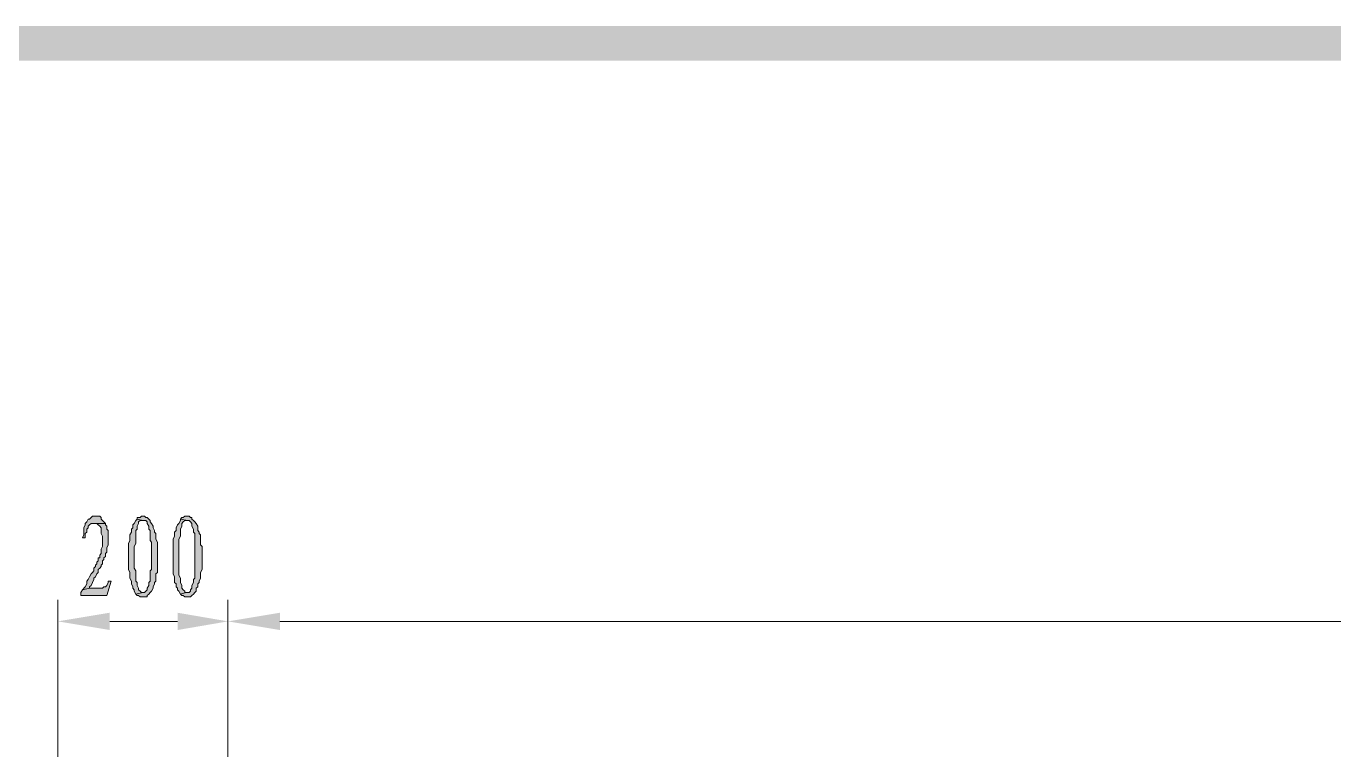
# Model space of a CAD drawing. Header units: inches. Extents: x 20 to 409, y 5 to 283.
# Drawn here: x 45.26 to 83.66, y 261.64 to 283.1 of the extents above; entities that cross this region are included whole.
import ezdxf

# ---------------------------------------------------------------- set-up
doc = ezdxf.new("R2010")
doc.units = ezdxf.units.IN
doc.header["$MEASUREMENT"] = 0
doc.layers.add('C00-00-00', color=7, linetype='Continuous')

msp = doc.modelspace()

# ---------------------------------------------------------------- hatches: boundary and pattern name
at = {"layer": 'C00-00-00'}
h = msp.add_hatch(color=0, dxfattribs=at)
h.dxf.hatch_style = 2
h.paths.add_polyline_path([(408.822, 283.101), (28.838, 282.085), (27.822, 283.101)])
h = msp.add_hatch(color=0, dxfattribs=at)
h.dxf.hatch_style = 2
h.paths.add_polyline_path([(407.806, 282.085), (408.822, 283.101), (28.838, 282.085)])
h = msp.add_hatch(color=0, dxfattribs=at)
h.dxf.hatch_style = 2
h.paths.add_polyline_path([(47.338, 268.707), (47.211, 268.707), (47.168, 268.665), (47.126, 268.623), (47.084, 268.623), (47.041, 268.538), (46.999, 268.496), (46.999, 268.453), (46.957, 268.369), (46.957, 268.157), (46.914, 268.072), (46.999, 268.072), (46.999, 268.115), (46.999, 268.199), (47.041, 268.242), (47.041, 268.326), (47.084, 268.369), (47.084, 268.411), (47.126, 268.453), (47.168, 268.496), (47.211, 268.496), (47.253, 268.496), (47.592, 268.496), (47.549, 268.538), (47.507, 268.58), (47.465, 268.623), (47.465, 268.665), (47.422, 268.707)])
h = msp.add_hatch(color=0, dxfattribs=at)
h.dxf.hatch_style = 2
h.paths.add_polyline_path([(47.592, 268.496), (47.253, 268.496), (47.295, 268.496), (47.338, 268.496), (47.38, 268.453), (47.422, 268.411), (47.465, 268.369), (47.465, 268.199), (47.507, 268.115), (47.507, 267.818), (47.465, 267.734), (47.465, 267.607), (47.422, 267.564), (47.422, 267.48), (47.38, 267.48), (47.38, 267.395), (47.338, 267.353), (47.338, 267.31), (47.295, 267.268), (47.295, 267.226), (47.253, 267.183), (47.253, 267.099), (47.211, 267.056), (47.168, 267.014), (47.126, 266.929), (47.084, 266.845), (47.041, 266.802), (47.041, 266.718), (46.999, 266.633), (46.914, 266.548), (47.126, 266.591), (47.126, 266.633), (47.168, 266.675), (47.211, 266.76), (47.253, 266.845), (47.253, 266.887), (47.295, 266.929), (47.338, 267.014), (47.38, 267.056), (47.38, 267.141), (47.422, 267.183), (47.465, 267.226), (47.465, 267.268), (47.507, 267.31), (47.507, 267.395), (47.549, 267.437), (47.549, 267.48), (47.592, 267.522), (47.592, 267.607), (47.634, 267.649), (47.634, 267.776), (47.676, 267.861), (47.676, 268.284), (47.634, 268.326), (47.634, 268.411), (47.592, 268.453)])
h = msp.add_hatch(color=0, dxfattribs=at)
h.dxf.hatch_style = 2
h.paths.add_polyline_path([(48.523, 268.623), (48.481, 268.58), (48.438, 268.496), (48.396, 268.453), (48.396, 268.369), (48.354, 268.326), (48.354, 268.242), (48.311, 268.157), (48.311, 267.988), (48.269, 267.903), (48.269, 267.141), (48.311, 267.056), (48.311, 266.929), (48.311, 266.887), (48.354, 266.802), (48.354, 266.718), (48.396, 266.633), (48.396, 266.591), (48.438, 266.548), (48.438, 266.506), (48.481, 266.421), (48.692, 266.464), (48.65, 266.464), (48.608, 266.506), (48.565, 266.548), (48.565, 266.591), (48.523, 266.675), (48.523, 266.76), (48.481, 266.802), (48.481, 267.099), (48.438, 267.183), (48.438, 267.818), (48.481, 267.903), (48.481, 268.284), (48.523, 268.326), (48.523, 268.411), (48.565, 268.496), (48.565, 268.538), (48.608, 268.58), (48.692, 268.58)])
h = msp.add_hatch(color=0, dxfattribs=at)
h.dxf.hatch_style = 2
h.paths.add_polyline_path([(48.692, 268.707), (48.65, 268.707), (48.608, 268.665), (48.523, 268.665), (48.523, 268.623), (48.692, 268.58), (48.777, 268.58), (48.819, 268.538), (48.819, 268.496), (48.862, 268.411), (48.862, 268.326), (48.904, 268.284), (48.904, 267.988), (48.946, 267.945), (48.946, 267.522), (48.946, 267.48), (48.946, 267.141), (48.904, 267.099), (48.904, 266.802), (48.862, 266.76), (48.862, 266.675), (48.819, 266.591), (48.819, 266.548), (48.777, 266.506), (48.735, 266.464), (48.692, 266.464), (48.481, 266.421), (48.523, 266.379), (48.565, 266.379), (48.608, 266.337), (48.819, 266.337), (48.819, 266.379), (48.862, 266.421), (48.904, 266.464), (48.946, 266.506), (48.989, 266.591), (48.989, 266.633), (49.031, 266.718), (49.031, 266.76), (49.073, 266.802), (49.073, 267.014), (49.116, 267.056), (49.116, 267.945), (49.073, 268.03), (49.073, 268.199), (49.031, 268.242), (49.031, 268.284), (48.989, 268.369), (48.989, 268.411), (48.946, 268.496), (48.904, 268.538), (48.904, 268.58), (48.862, 268.623), (48.819, 268.665), (48.777, 268.665), (48.735, 268.707)])
h = msp.add_hatch(color=0, dxfattribs=at)
h.dxf.hatch_style = 2
h.paths.add_polyline_path([(49.793, 268.623), (49.793, 268.58), (49.751, 268.496), (49.708, 268.453), (49.666, 268.369), (49.666, 268.284), (49.624, 268.242), (49.624, 268.115), (49.581, 268.03), (49.581, 267.014), (49.624, 266.929), (49.624, 266.887), (49.624, 266.76), (49.666, 266.718), (49.666, 266.633), (49.708, 266.591), (49.708, 266.548), (49.751, 266.506), (49.793, 266.421), (49.962, 266.464), (49.92, 266.464), (49.92, 266.506), (49.878, 266.548), (49.835, 266.591), (49.835, 266.675), (49.793, 266.76), (49.793, 266.887), (49.751, 266.972), (49.751, 268.03), (49.793, 268.115), (49.793, 268.326), (49.835, 268.411), (49.835, 268.496), (49.878, 268.538), (49.92, 268.58), (50.005, 268.58)])
h = msp.add_hatch(color=0, dxfattribs=at)
h.dxf.hatch_style = 2
h.paths.add_polyline_path([(50.005, 268.707), (49.92, 268.707), (49.878, 268.665), (49.835, 268.665), (49.793, 268.623), (50.005, 268.58), (50.047, 268.58), (50.089, 268.538), (50.132, 268.496), (50.132, 268.411), (50.174, 268.326), (50.174, 268.242), (50.216, 268.199), (50.216, 267.522), (50.216, 267.48), (50.216, 266.887), (50.174, 266.845), (50.174, 266.76), (50.132, 266.675), (50.132, 266.591), (50.089, 266.548), (50.089, 266.506), (50.047, 266.464), (49.962, 266.464), (49.793, 266.421), (49.835, 266.379), (49.878, 266.379), (49.92, 266.337), (50.089, 266.337), (50.132, 266.379), (50.174, 266.421), (50.216, 266.464), (50.259, 266.506), (50.259, 266.591), (50.301, 266.633), (50.301, 266.718), (50.343, 266.76), (50.343, 266.802), (50.386, 266.887), (50.386, 267.056), (50.428, 267.141), (50.428, 267.818), (50.386, 267.861), (50.386, 268.157), (50.343, 268.199), (50.343, 268.242), (50.301, 268.284), (50.301, 268.411), (50.259, 268.496), (50.216, 268.538), (50.174, 268.58), (50.132, 268.623), (50.132, 268.665), (50.089, 268.665), (50.047, 268.707)])
h = msp.add_hatch(color=0, dxfattribs=at)
h.dxf.hatch_style = 2
h.paths.add_polyline_path([(47.761, 266.802), (47.676, 266.802), (47.676, 266.76), (47.634, 266.675), (47.592, 266.633), (47.549, 266.633), (47.507, 266.591), (47.126, 266.591), (46.914, 266.548), (46.872, 266.464), (46.872, 266.379), (47.634, 266.379)])
h = msp.add_hatch(color=0, dxfattribs=at)
h.dxf.hatch_style = 2
h.paths.add_polyline_path([(47.719, 265.871), (47.719, 265.363), (46.195, 265.617)])
h = msp.add_hatch(color=0, dxfattribs=at)
h.dxf.hatch_style = 2
h.paths.add_polyline_path([(49.708, 265.871), (49.708, 265.363), (51.19, 265.617)])
h = msp.add_hatch(color=0, dxfattribs=at)
h.dxf.hatch_style = 2
h.paths.add_polyline_path([(52.714, 265.871), (52.714, 265.363), (51.19, 265.617)])

# ---------------------------------------------------------------- linework, layer by layer
at = {"layer": 'C00-00-00', "color": 0, "lineweight": 0}
for points in [[(47.338, 268.707), (47.211, 268.707), (47.168, 268.665), (47.126, 268.623), (47.084, 268.623), (47.041, 268.538), (46.999, 268.496), (46.999, 268.453), (46.957, 268.369), (46.957, 268.157), (46.914, 268.072), (46.999, 268.072), (46.999, 268.115), (46.999, 268.199), (47.041, 268.242), (47.041, 268.326), (47.084, 268.369), (47.084, 268.411), (47.126, 268.453), (47.168, 268.496), (47.211, 268.496), (47.253, 268.496), (47.592, 268.496), (47.549, 268.538), (47.507, 268.58), (47.465, 268.623), (47.465, 268.665), (47.422, 268.707)], [(47.592, 268.496), (47.253, 268.496), (47.295, 268.496), (47.338, 268.496), (47.38, 268.453), (47.422, 268.411), (47.465, 268.369), (47.465, 268.199), (47.507, 268.115), (47.507, 267.818), (47.465, 267.734), (47.465, 267.607), (47.422, 267.564), (47.422, 267.48), (47.38, 267.48), (47.38, 267.395), (47.338, 267.353), (47.338, 267.31), (47.295, 267.268), (47.295, 267.226), (47.253, 267.183), (47.253, 267.099), (47.211, 267.056), (47.168, 267.014), (47.126, 266.929), (47.084, 266.845), (47.041, 266.802), (47.041, 266.718), (46.999, 266.633), (46.914, 266.548), (47.126, 266.591), (47.126, 266.633), (47.168, 266.675), (47.211, 266.76), (47.253, 266.845), (47.253, 266.887), (47.295, 266.929), (47.338, 267.014), (47.38, 267.056), (47.38, 267.141), (47.422, 267.183), (47.465, 267.226), (47.465, 267.268), (47.507, 267.31), (47.507, 267.395), (47.549, 267.437), (47.549, 267.48), (47.592, 267.522), (47.592, 267.607), (47.634, 267.649), (47.634, 267.776), (47.676, 267.861), (47.676, 268.284), (47.634, 268.326), (47.634, 268.411), (47.592, 268.453)], [(48.523, 268.623), (48.481, 268.58), (48.438, 268.496), (48.396, 268.453), (48.396, 268.369), (48.354, 268.326), (48.354, 268.242), (48.311, 268.157), (48.311, 267.988), (48.269, 267.903), (48.269, 267.141), (48.311, 267.056), (48.311, 266.929), (48.311, 266.887), (48.354, 266.802), (48.354, 266.718), (48.396, 266.633), (48.396, 266.591), (48.438, 266.548), (48.438, 266.506), (48.481, 266.421), (48.692, 266.464), (48.65, 266.464), (48.608, 266.506), (48.565, 266.548), (48.565, 266.591), (48.523, 266.675), (48.523, 266.76), (48.481, 266.802), (48.481, 267.099), (48.438, 267.183), (48.438, 267.818), (48.481, 267.903), (48.481, 268.284), (48.523, 268.326), (48.523, 268.411), (48.565, 268.496), (48.565, 268.538), (48.608, 268.58), (48.692, 268.58)], [(48.692, 268.707), (48.65, 268.707), (48.608, 268.665), (48.523, 268.665), (48.523, 268.623), (48.692, 268.58), (48.777, 268.58), (48.819, 268.538), (48.819, 268.496), (48.862, 268.411), (48.862, 268.326), (48.904, 268.284), (48.904, 267.988), (48.946, 267.945), (48.946, 267.522), (48.946, 267.48), (48.946, 267.141), (48.904, 267.099), (48.904, 266.802), (48.862, 266.76), (48.862, 266.675), (48.819, 266.591), (48.819, 266.548), (48.777, 266.506), (48.735, 266.464), (48.692, 266.464), (48.481, 266.421), (48.523, 266.379), (48.565, 266.379), (48.608, 266.337), (48.819, 266.337), (48.819, 266.379), (48.862, 266.421), (48.904, 266.464), (48.946, 266.506), (48.989, 266.591), (48.989, 266.633), (49.031, 266.718), (49.031, 266.76), (49.073, 266.802), (49.073, 267.014), (49.116, 267.056), (49.116, 267.945), (49.073, 268.03), (49.073, 268.199), (49.031, 268.242), (49.031, 268.284), (48.989, 268.369), (48.989, 268.411), (48.946, 268.496), (48.904, 268.538), (48.904, 268.58), (48.862, 268.623), (48.819, 268.665), (48.777, 268.665), (48.735, 268.707)], [(49.793, 268.623), (49.793, 268.58), (49.751, 268.496), (49.708, 268.453), (49.666, 268.369), (49.666, 268.284), (49.624, 268.242), (49.624, 268.115), (49.581, 268.03), (49.581, 267.014), (49.624, 266.929), (49.624, 266.887), (49.624, 266.76), (49.666, 266.718), (49.666, 266.633), (49.708, 266.591), (49.708, 266.548), (49.751, 266.506), (49.793, 266.421), (49.962, 266.464), (49.92, 266.464), (49.92, 266.506), (49.878, 266.548), (49.835, 266.591), (49.835, 266.675), (49.793, 266.76), (49.793, 266.887), (49.751, 266.972), (49.751, 268.03), (49.793, 268.115), (49.793, 268.326), (49.835, 268.411), (49.835, 268.496), (49.878, 268.538), (49.92, 268.58), (50.005, 268.58)], [(50.005, 268.707), (49.92, 268.707), (49.878, 268.665), (49.835, 268.665), (49.793, 268.623), (50.005, 268.58), (50.047, 268.58), (50.089, 268.538), (50.132, 268.496), (50.132, 268.411), (50.174, 268.326), (50.174, 268.242), (50.216, 268.199), (50.216, 267.522), (50.216, 267.48), (50.216, 266.887), (50.174, 266.845), (50.174, 266.76), (50.132, 266.675), (50.132, 266.591), (50.089, 266.548), (50.089, 266.506), (50.047, 266.464), (49.962, 266.464), (49.793, 266.421), (49.835, 266.379), (49.878, 266.379), (49.92, 266.337), (50.089, 266.337), (50.132, 266.379), (50.174, 266.421), (50.216, 266.464), (50.259, 266.506), (50.259, 266.591), (50.301, 266.633), (50.301, 266.718), (50.343, 266.76), (50.343, 266.802), (50.386, 266.887), (50.386, 267.056), (50.428, 267.141), (50.428, 267.818), (50.386, 267.861), (50.386, 268.157), (50.343, 268.199), (50.343, 268.242), (50.301, 268.284), (50.301, 268.411), (50.259, 268.496), (50.216, 268.538), (50.174, 268.58), (50.132, 268.623), (50.132, 268.665), (50.089, 268.665), (50.047, 268.707)], [(47.761, 266.802), (47.676, 266.802), (47.676, 266.76), (47.634, 266.675), (47.592, 266.633), (47.549, 266.633), (47.507, 266.591), (47.126, 266.591), (46.914, 266.548), (46.872, 266.464), (46.872, 266.379), (47.634, 266.379)]]:
    msp.add_lwpolyline(points, close=True, dxfattribs=at)
for points in [[(46.195, 261.638), (46.195, 266.252)], [(51.19, 261.638), (51.19, 266.252)], [(51.19, 261.638), (51.19, 266.252)], [(49.708, 265.617), (47.719, 265.617)], [(52.714, 265.617), (384.734, 265.617)]]:
    msp.add_lwpolyline(points, dxfattribs=at)

doc.saveas('drawing.dxf')
